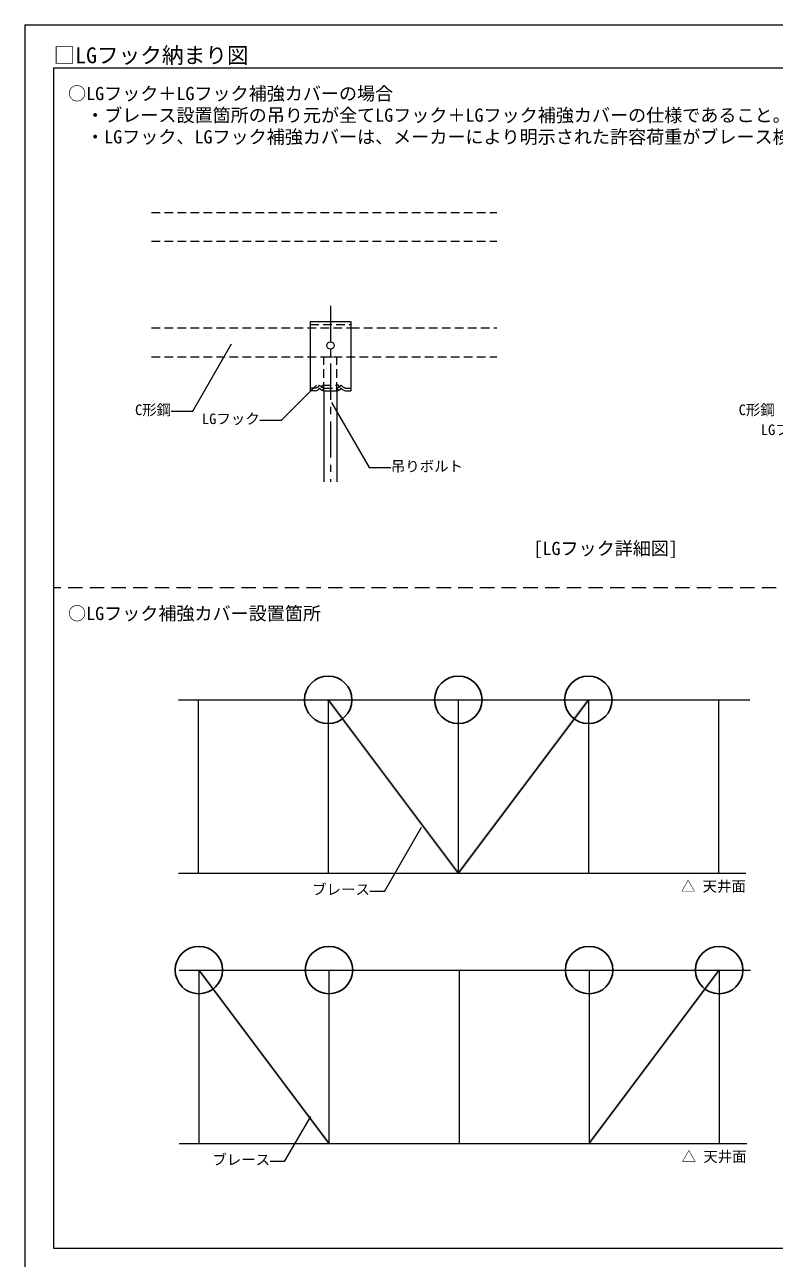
# Model space of a CAD drawing. Units: millimetres on the paper, with parts at other scales. Extents: x -195 to 195, y -140 to 138.
# Drawn here: x -195 to -91.3, y -33.3 to 137.5 of the extents above; entities that cross this region are included whole.
import ezdxf
from ezdxf.enums import TextEntityAlignment as Align

# ---------------------------------------------------------------- set-up
doc = ezdxf.new("R2010")
doc.units = ezdxf.units.MM
for name, pattern in [('CHAIN1', [8, 5, -1, 1, -1]), ('DASHED1', [1.8, 1.2, -0.6]), ('DASHED2', [3, 2, -1])]:
    doc.linetypes.add(name, pattern=pattern)
for name, color, linetype, lineweight in [('3-0_中心線', 4, 'CHAIN1', 9), ('3-1_吊り材', 7, 'Continuous', 18), ('3-6_文字', 7, 'Continuous', 18), ('3-9_躯体他', 4, 'DASHED1', 9), ('3-B_補強金具・金具・その他', 3, 'Continuous', 18), ('8-1_吊り材', 7, 'Continuous', 18), ('8-3_野縁', 3, 'Continuous', 18), ('8-4_ブレース・補強材', 4, 'Continuous', 9), ('8-6_文字', 7, 'Continuous', 18), ('8-9_躯体他', 4, 'Continuous', 9), ('8-C_ビス・アンカーボルト', 2, 'Continuous', 25), ('F-3_野縁', 7, 'Continuous', 18)]:
    doc.layers.add(name, color=color, linetype=linetype, lineweight=lineweight)
doc.styles.add('ＭＳ ゴシック', font='')
doc.styles.get('ＭＳ ゴシック').set_extended_font_data('MS Gothic')

msp = doc.modelspace()

# ---------------------------------------------------------------- linework, layer by layer
at = {"layer": '3-0_中心線'}
msp.add_line((-152.69, 98.56), (-152.69, 74.213), dxfattribs=at)
at = {"layer": '3-1_吊り材', "linetype": 'DASHED1'}
for p, q in [((-153.59, 91.5), (-151.79, 91.5)), ((-153.59, 86.775), (-153.59, 91.5)), ((-151.79, 86.775), (-151.79, 91.5))]:
    msp.add_line(p, q, dxfattribs=at)
at = {"layer": '3-1_吊り材'}
for p, q in [((-153.59, 86.775), (-153.59, 74.213)), ((-151.79, 86.775), (-151.79, 74.213))]:
    msp.add_line(p, q, dxfattribs=at)
at = {"layer": '3-6_文字'}
for p, q in [((-171.733, 83.993), (-166.366, 93.288)), ((-154.629, 87.584), (-159.467, 82.746)), ((-174.733, 83.993), (-171.733, 83.993)), ((-162.467, 82.746), (-159.467, 82.746))]:
    msp.add_line(p, q, dxfattribs=at)
msp.add_lwpolyline([(-152.543, 85.182), (-147.34, 76.169), (-144.34, 76.169)], dxfattribs=at)
at = {"layer": '3-9_躯体他'}
for p, q in [((-177.449, 111.5), (-129.667, 111.5)), ((-177.449, 107.5), (-129.667, 107.5)), ((-177.449, 95.5), (-149.89, 95.5)), ((-149.89, 95.5), (-129.667, 95.5)), ((-177.449, 91.5), (-129.667, 91.5))]:
    msp.add_line(p, q, dxfattribs=at)
at = {"layer": '3-B_補強金具・金具・その他'}
for p, q in [((-155.49, 96.375), (-155.49, 86.775)), ((-155.49, 96.375), (-149.89, 96.375)), ((-149.89, 96.375), (-149.89, 86.775)), ((-154.79, 87.175), (-155.49, 87.175)), ((-150.59, 87.175), (-149.89, 87.175)), ((-154.79, 86.775), (-155.49, 86.775)), ((-153.59, 86.775), (-151.79, 86.775)), ((-150.59, 86.775), (-149.89, 86.775))]:
    msp.add_line(p, q, dxfattribs=at)
at = {"layer": '3-B_補強金具・金具・その他', "linetype": 'DASHED1'}
for p, q in [((-155.49, 95.975), (-149.89, 95.975)), ((-153.79, 87.558), (-151.79, 87.558)), ((-153.79, 87.558), (-153.59, 87.558)), ((-153.59, 87.158), (-153.59, 87.558)), ((-153.59, 87.175), (-151.79, 87.175)), ((-151.59, 87.558), (-151.79, 87.558)), ((-151.79, 87.158), (-151.79, 87.558))]:
    msp.add_line(p, q, dxfattribs=at)
at = {"layer": '3-B_補強金具・金具・その他'}
msp.add_circle((-152.69, 93.074), 0.5, dxfattribs=at)
for centre, start, end in [((-155.057, 88.225), 284.25754, 323.1226), ((-155.057, 87.825), 284.25754, 323.1226), ((-153.323, 88.225), 216.8774, 255.74246), ((-153.323, 87.825), 216.8774, 255.74246), ((-152.057, 88.225), 284.25754, 323.1226), ((-152.057, 87.825), 284.25754, 323.1226), ((-150.323, 88.225), 216.8774, 255.74246), ((-150.323, 87.825), 216.8774, 255.74246)]:
    msp.add_arc(centre, 1.084, start, end, dxfattribs=at)
at = {"layer": '3-B_補強金具・金具・その他', "linetype": 'DASHED1'}
for centre, radius, start, end in [((-153.979, 87.527), 0.192, 297.7261, 9.1438), ((-153.79, 87.158), 0.2, 270, 0), ((-151.59, 87.158), 0.2, 180, 270), ((-151.401, 87.527), 0.192, 170.8562, 242.2739)]:
    msp.add_arc(centre, radius, start, end, dxfattribs=at)
at = {"layer": '8-1_吊り材'}
for p, q in [((-171, 44), (-171, 20)), ((-153, 44), (-153, 20)), ((-135, 44), (-135, 20)), ((-117, 44), (-117, 20)), ((-99, 44), (-99, 20)), ((-170.897, 6.577), (-170.897, -17.423)), ((-152.897, 6.577), (-152.897, -17.423)), ((-134.897, 6.577), (-134.897, -17.423)), ((-116.897, 6.577), (-116.897, -17.423)), ((-98.897, 6.577), (-98.897, -17.423))]:
    msp.add_line(p, q, dxfattribs=at)
at = {"layer": '8-3_野縁'}
for p, q in [((-173.738, 20), (-95.193, 20)), ((-173.635, -17.423), (-95.091, -17.423))]:
    msp.add_line(p, q, dxfattribs=at)
at = {"layer": '8-4_ブレース・補強材'}
for p, q in [((-153, 44), (-135, 20)), ((-117, 44), (-135, 20)), ((-170.897, 6.577), (-152.897, -17.423)), ((-116.897, -17.423), (-98.897, 6.577))]:
    msp.add_line(p, q, dxfattribs=at)
for points in [[(-152.84, 44.12), (-153.16, 43.88), (-134.84, 20.12), (-135.16, 19.88)], [(-117.16, 44.12), (-116.84, 43.88), (-135.16, 20.12), (-134.84, 19.88)], [(-170.737, 6.697), (-171.057, 6.457), (-152.737, -17.303), (-153.057, -17.543)], [(-99.057, 6.697), (-117.057, -17.303), (-98.737, 6.457), (-116.737, -17.543)]]:
    msp.add_solid(points, dxfattribs=at)
at = {"layer": '8-6_文字'}
for p, q in [((-145.224, 17.472), (-140.076, 26.39)), ((-145.224, 17.472), (-147.224, 17.472)), ((-159.035, -19.951), (-155.427, -13.701)), ((-159.035, -19.951), (-161.035, -19.951))]:
    msp.add_line(p, q, dxfattribs=at)
at = {"layer": '8-9_躯体他'}
for p, q in [((-173.738, 44), (-94.674, 44)), ((-173.635, 6.577), (-94.571, 6.577))]:
    msp.add_line(p, q, dxfattribs=at)
at = {"layer": '8-C_ビス・アンカーボルト'}
for centre in [(-153, 44), (-135, 44), (-117, 44), (-170.897, 6.577), (-152.897, 6.577), (-116.897, 6.577), (-98.897, 6.577)]:
    msp.add_circle(centre, 3.283, dxfattribs=at)
at = {"layer": 'F-3_野縁', "color": 3}
for p, q in [((-195, 137.5), (195, 137.5)), ((-191, 131.5), (191, 131.5)), ((-191, 131.5), (-191, -31.923)), ((-191, -31.923), (191, -31.923))]:
    msp.add_line(p, q, dxfattribs=at)
at = {"layer": 'F-3_野縁', "linetype": 'DASHED2'}
msp.add_line((191, 59.5), (-191, 59.5), dxfattribs=at)
at = {"layer": 'F-3_野縁', "color": 3}
msp.add_lwpolyline([(-195, 137.5), (-195, -137.5), (195, -137.5)], dxfattribs=at)

# ---------------------------------------------------------------- texts
at = {"layer": '3-6_文字', "style": 'ＭＳ ゴシック'}
for s, height, p in [('○LGフック＋LGフック補強カバーの場合', 1.833, (-189, 126.5)), ('\u3000・ブレース設置箇所の吊り元が全てLGフック＋LGフック補強カバーの仕様であること。（ブレース設置箇所の場合、吊り元ロック、ビームクランプ等使用不可。）', 1.833, (-189, 123.5)), ('\u3000・LGフック、LGフック補強カバーは、メーカーにより明示された許容荷重がブレース検討上の必要耐力を満たすこと。', 1.833, (-189, 120.5)), ('C形鋼', 1.466, (-179.733, 82.993)), ('LGフック', 1.466, (-170.467, 81.746)), ('C形鋼', 1.466, (-96.199, 82.993)), ('LGフック', 1.466, (-93.138, 80.233)), ('吊りボルト', 1.466, (-144.34, 75.169)), ('[LGフック詳細図]', 1.833, (-124.6, 63.5))]:
    msp.add_text(s, height=height, dxfattribs=at).set_placement(p, align=Align.BOTTOM_LEFT)
at = {"layer": '8-6_文字', "style": 'ＭＳ ゴシック'}
for s, height, p in [('○LGフック補強カバー設置箇所', 1.833, (-189, 54.5)), ('△ 天井面', 1.466, (-104.193, 17)), ('ブレース', 1.466, (-155.224, 16.572)), ('ブレース', 1.466, (-169.035, -20.851)), ('△ 天井面', 1.466, (-104.091, -20.423))]:
    msp.add_text(s, height=height, dxfattribs=at).set_placement(p, align=Align.BOTTOM_LEFT)
at = {"layer": 'F-3_野縁', "style": 'ＭＳ ゴシック'}
msp.add_text('□LGフック納まり図', height=2.199, dxfattribs=at).set_placement((-191, 131.5), align=Align.BOTTOM_LEFT)

doc.saveas('drawing.dxf')
